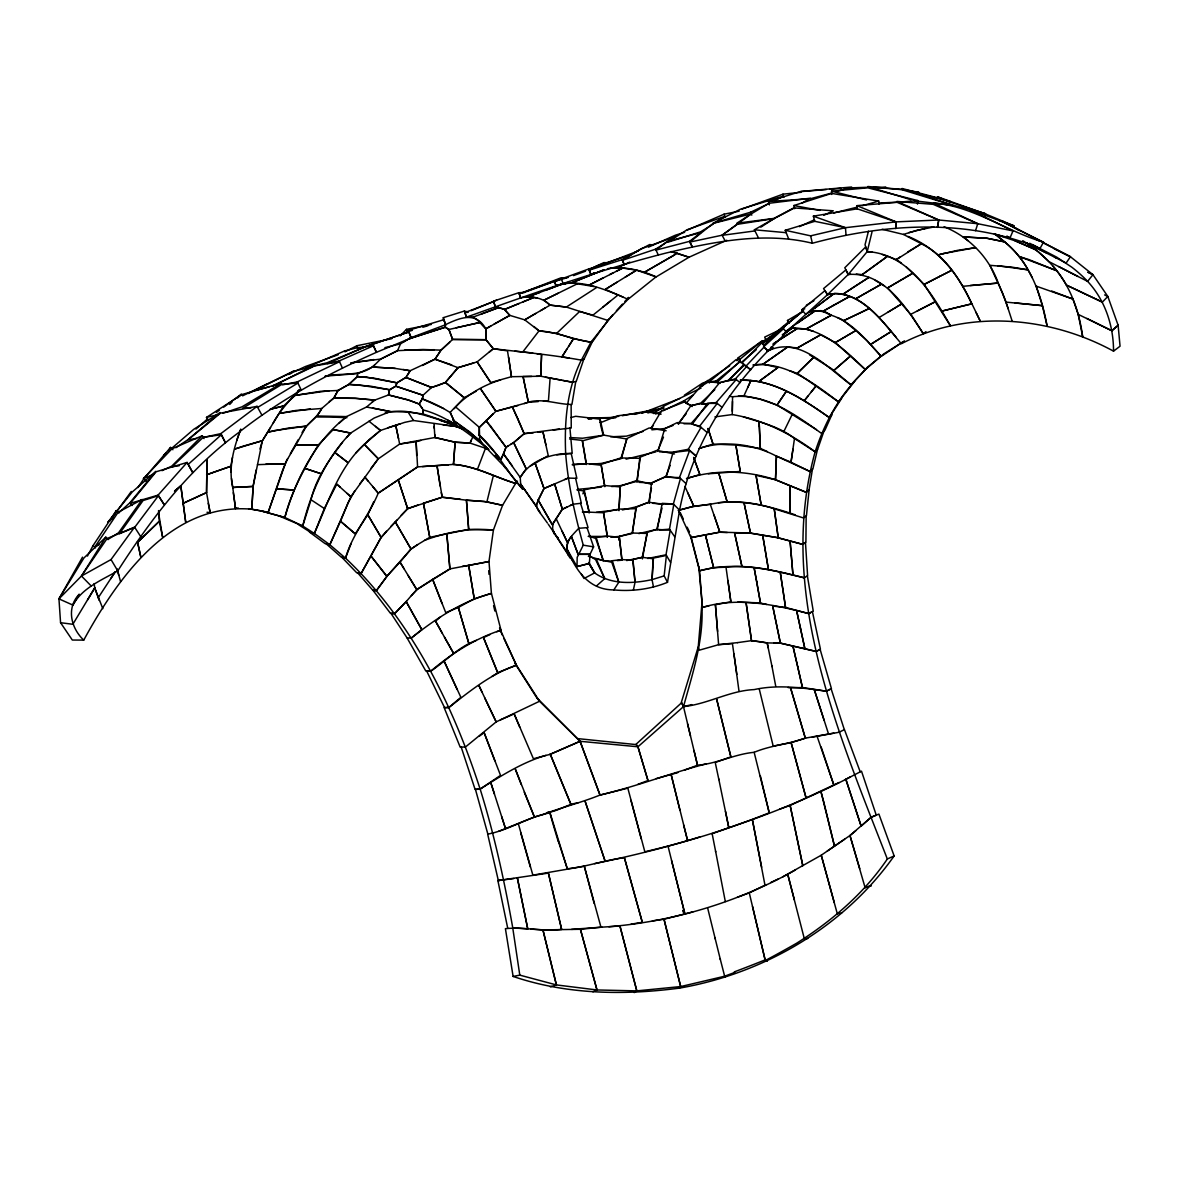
<?xml version="1.0" encoding="UTF-8"?>
<svg xmlns="http://www.w3.org/2000/svg" width="1179" height="1179" viewBox="0 0 1179 1179"><rect width="100%" height="100%" fill="white"/><g stroke="black" fill="none" stroke-linecap="round" stroke-linejoin="round"><path stroke-width="1.5" d="M806.156 515.916L805.905 542.163L802.707 544.359L778.214 537.786L774.235 508.753C753.926 502.048 731.275 499.793 710.289 504.288M766.232 884.574L749.284 892.886L765.274 960.546L773.483 956.125A221.431 37.153 -26.2 0 0 796.798 943.126C831.726 921.035 864.015 893.461 887.33 859.005C837.473 730.759 776.593 591.298 815.131 451.793C790.505 433.474 762.769 419.606 732.247 414.566L732.557 396.748L729.433 396.321M732.468 401.479L732.292 411.25M600.067 422.436L600.14 419.164L575.72 416.29L570.842 417.543M536.976 353.759L541.574 354.599L540.748 376.219L572.36 382.202L576.251 381.421L583.811 359.153L581.291 360.126C552.096 354.85 522.665 352.108 493.308 348.733L485.851 339.478L485.836 328.823C480.325 324.004 475.284 314.262 466.471 317.166L464.88 312.597L493.633 301.573L495.386 306.864L498.761 307.557L473.088 317.107M517.507 481.135L515.621 483.405C494.797 477.141 475.564 465.956 453.443 464.423L455.138 442.213L434.918 437.497L399.666 444.041L378.326 458.823L364.296 444.424L380.434 430.453L404.603 422.391L413.475 420.505L454.976 426.297L462.006 428.478M541.574 354.599L540.748 376.234L511.48 376.705L490.715 382.541L477.112 361.894L458.012 367.671L445.338 382.541L431.543 387.478L423.025 395.274L422.333 398.9L419.164 404.058L423.408 409.997C448.3 416.762 468.387 433.43 488.224 449.096M699.589 448.315C724.23 440.224 753.602 443.952 776.386 456.14L775.517 479.72L806.082 492.247L809.03 490.051L812.434 469.271L809.84 471.453L776.46 456.126L775.473 479.779C746.764 470.465 715.565 469.183 686.709 478.512M545.936 755.356C522.179 762.356 500.987 775.915 480.118 789.075C452.544 703.863 411.338 620.39 345.55 558.153L341.881 557.328L356.706 572.758L361.098 573.569L381.141 537.418L407.654 508.665L442.169 497.229L466.427 500.191L468.667 529.342L493.397 530.078L502.563 505.305L515.621 483.405C494.782 477.186 475.505 466.103 453.443 464.423L455.123 442.228L434.933 437.512L434.727 434.535M287.588 458.719L282.754 469.832L268.222 512.217L251.805 509.21L253.117 486.441L262.357 440.725L283.697 405.915L295.133 395.437L298.258 391.207M82.53 557.136L58.95 598.873L60.571 622.704L72.317 640.035L83.753 640.109C118.003 577.327 171.206 502.195 251.805 509.21L253.117 486.441L232.749 487.458C228.195 467.739 233.781 447.696 240.781 429.274M618.975 510.699L620.272 486.249L636.454 480.59L652.149 484.377M653.475 586.965L652.046 579.626L653.151 558.139L666.4 555.427L664.16 575.883L667.506 582.323C650.587 589.22 631.988 591.637 613.832 589.913C588.601 589.854 575.72 570.209 567.114 549.222C565.787 540.454 573.495 534.131 578.742 528.28L588.07 527.588L580.584 503.33M590.119 565.625L594.614 572.891C611.282 584.813 632.931 583.723 652.046 579.626L653.387 558.817L642.172 557.299L632.946 559.494L635.039 582.323L633.344 590.163M550.107 378.179L548.456 400.698L543.431 401.125M698.219 647.197L701.829 604.547C704.025 639.622 692.662 673.18 683.496 706.634L697.511 765.23L684.365 770.138M493.102 413.829L479.337 427.358L479.676 439.119L482.373 443.79L507.825 470.17M917.498 204.114L917.822 200.592L867.729 187.815L831.563 191.16L831.74 194.447M517.949 405.561L495.902 411.294L479.337 427.358L479.013 434.933C496.904 450.511 506.439 471.806 522.548 488.99L520.646 484.127L520.234 477.451C530.27 460.061 552.155 453.208 571.196 453.443L576.87 478.365L568.263 478.055L544.005 488.504L536.74 503.551L536.46 506.528L538.037 510.05L547.395 522.99M536.74 503.551L536.445 506.543L540.395 513.012M637.132 482.255L639.829 457.319L656.806 450.378L674.535 453.959M649.261 503.359L651.456 483.198L665.56 476.552L680.46 478.468L673.371 503.978L679.576 510.198L667.506 582.323M632.475 533.011L635.982 507.338L648.583 502.195L662.922 504.509M743.286 416.821C760.868 422.495 779.85 426.606 794.484 438.544L791.006 462.227L809.885 471.482L812.891 468.874L817.489 449.45L815.131 451.793M618.828 540.041L619.358 536.401L632.032 533.011L647.256 533.439L642.187 557.416L626.653 560.556M792.966 449.258L791.021 462.212L776.298 456.067M763.624 346.862L763.918 345.034L784.728 325.993L783.328 328.823L763.624 346.862L768.03 350.856L791.345 327.497L827.525 294.676C860.272 287.882 882.806 322.339 901.36 343.737C967.458 309.104 1049.118 316.016 1113.536 351.165L1120.05 346.213L1118.119 325.242L1107.833 296.474L1092.948 274.678L1070.414 256.742L1001.678 220.812L1019.526 230.48L1013.66 227.09M575.765 381.51L571.918 404.441C556.252 404.574 540.159 396.719 524.287 403.616M338.904 423.423L346.582 416.555L366.551 407.02L374.657 400.138L388.51 394.95L389.527 389.792L395.746 386.196L396.955 382.836L405.93 377.427L410.189 370.707L434.977 359.197L441.02 350.148L452.618 339.434L485.925 339.714L493.308 348.733L507.501 350.885L511.48 376.705L508.621 357.149M441.02 350.148L422.952 349.485L397.544 350.664L380.684 359.079L372.476 367.052L357.782 373.596L357.266 376.617L348.866 384.428L338.049 390.47L333.878 398.03L321.734 408.494L317.048 415.981L306.378 426.15L295.752 445.235L318.242 444.984L333.215 429.598L350.664 433.076L374.185 418.029L390.234 411.559L407.197 412.031L423.069 413.947L451.984 423.556M670.512 562.354L666.017 554.793L670.203 530.196L656.747 529.4L638.841 533.615M422.318 408.568L419.164 404.058L410.557 400.698L388.51 394.95L389.527 389.792L395.805 386.181L396.955 382.836L405.93 377.427L431.543 387.478L438.352 385.341L445.338 382.541L458.012 367.671L473.752 362.97M674.639 536.666L669.495 529.179L673.784 504.391L652.945 503.33M642.408 558.934L647.109 532.392L656.747 529.4L662.038 508.075M232.484 457.452L230.833 466.28L231.04 472.322M657.189 530.093L662.171 503.33L673.371 503.978M651.456 487.973L648.686 502.387L635.923 506.926L622.365 509.947M423.025 395.274L395.805 386.181L423.025 395.26L422.45 398.473L419.149 404.014L406.829 399.489L388.51 394.95M256.152 469.994L253.058 486.426L232.749 487.458L231.541 478.497M357.517 375.099L357.163 376.72L348.866 384.428L338.049 390.47L333.819 398.03L329.221 401.788M581.291 360.126C566.834 389.203 564.269 422.053 565.684 454.003L556.812 454.829M386.461 531.228L380.876 537.801L361.098 573.569L357.753 572.95L372.756 590.193L376.322 590.679L386.889 576.325L410.999 549.046L417.646 544.61L429.745 537.329L468.682 529.371L466.427 500.191L486.912 501.812L493.294 475.859M679.576 510.198C691.218 449.228 724.672 394.552 768.03 350.87L763.963 347.171L763.388 344.46L761.693 342.956L742.107 362.778L750.714 369.764L743.669 364.62L728.578 380.611L719.912 382.32L702.006 404.191M868.466 231.172L865.032 244.746L867.228 251.599L848.232 274.471L827.511 294.617L823.561 288.56L845.888 269.888L848.202 274.486C884.103 271.597 906.268 307.645 923.334 333.745L925.972 331.638M871.974 232.071L867.228 251.599C908.729 254.03 932.014 293.468 950.407 325.772L924.189 284.39L906.43 267.117M621.495 458.469L626.801 438.588L649.128 427.977L666.135 430.762M666.179 477.171L673.047 452.456L689.641 450.481L695.949 455.993L688.3 449.302L672.767 452.176L659.444 451.837M762.828 344.106L763.712 341.011L761.546 341.32L738.275 357.694L737.008 360.745M342.514 442.317C329.118 459.766 316.164 477.922 311.005 499.749L324.343 508.547L314.38 533.453L302.708 526.026C311.168 491.672 325.669 458.631 350.664 433.076L333.23 429.539M302.708 526.026L284.846 517.478L278.539 515.739L302.708 526.026L311.005 499.749M79.067 594.393C66.083 608.113 71.079 628.348 83.753 640.109M259.955 449.022L262.401 440.754L270.536 427.609M477.539 469.095L485.291 448.786L488.74 449.317M279.836 516.107L261.031 510.89L284.832 517.478C295.973 479.249 314.646 441.58 346.611 416.6L317.033 415.981M284.846 517.478C291.316 491.407 304.624 467.857 318.256 444.999L295.767 445.249L286.084 461.505L268.222 512.261M658.28 450.142L664.735 428.729L677.232 422.613L691.852 423.851L701.063 427.343L688.3 449.302M236.714 440.342L240.737 429.362M479.013 434.933L501.119 459.368L506.027 447.254L513.852 442.464L524.154 433.651L559.318 429.038M975.578 230.671L977.745 223.701L933.517 202.98C973.397 206.133 1005.893 231.143 1043.518 242.167L1039.966 248.548C968.136 218.292 886.24 223.244 812.346 243.242C764.08 231.511 714.12 241.695 666.754 252.866C598.726 270.109 532.466 293.453 466.471 317.166M582.927 493.883L584.194 489.845L604.93 485.556L620.316 486.927L618.901 509.593L596.427 512.305M984.406 217.039L985.467 213.723L937.069 197.704L902.038 188.478L953.266 205.234L985.467 213.723M501.09 459.397L501.473 458.218M575.603 478.32L581.35 503.241L573.082 504.214L562.103 509.446L552.391 524.832L538.11 499.984L544.005 488.504L554.646 483.994L562.368 509.225L553.025 523.373L552.597 528.531L554.602 534.264L553.467 531.891L573.171 561.366M823.9 431.263L817.636 449.302L815.161 451.793L794.602 438.603M815.161 451.793C823.517 426.046 836.25 401.199 854.672 381.244L838.49 401.847C813.805 383.263 785.995 361.363 753.204 365.004M686.134 483.685L679.487 477.569L689.641 450.481M345.55 558.153C352.138 534.264 368.998 515.827 378.238 493.161L417.587 466.899L453.443 464.423M351.165 543.401L345.476 558.139L329.811 544.727L314.336 533.424C328.116 502.578 338.638 467.798 364.267 444.365L378.282 458.764L350.826 496.757L336.796 484.156L324.313 508.532M670.158 465.366L665.781 476.773L651.294 482.918L638.9 482.344M445.5 324.652L445.176 327.128L448.919 329.486L452.618 339.434L485.881 339.714L485.836 328.823C476.007 311.389 460.591 317.416 445.5 324.652L443.319 317.652L464.349 311.064L467.326 311.757M657.514 451.395L663.482 437.114M488.578 449.287L470.038 443.083L455.138 442.213L470.038 443.068L472.573 437.438M470.038 443.068L471.291 440.121M1010.035 237.849L1006.925 236.316L1010.035 237.849L1013.012 230.907L968.519 209.169L1001.457 221.313L1043.518 242.167M298.272 439.649L290.343 453.694M373.772 501.62L368.01 514.383L355.262 533.866L340.525 521.251L348.041 502.77L354.835 490.744M738.231 396.188L743.92 395.849L750.905 380.552C779.835 383.234 805.964 401.258 829.309 417.543L831.947 414.522L824.976 430.114L821.734 433.563C795.722 414.949 766.291 393.034 732.557 396.748M747.707 387.493L750.905 380.522C779.54 383.337 806.2 401.42 829.294 417.572L841.644 398.34L838.49 401.862L815.971 386.049L811.019 392.283M587.039 527.676L593.597 546.85L590.031 554.307L589.397 563.429L594.614 572.891L584.062 578.521L581.35 574.232M783.991 431.234L792.45 413.903M112.182 518.627L116.338 510.551L118.887 512.821M502.003 456.921L503.536 454.003L520.234 477.451L526.129 468.741L513.661 442.611L524.11 433.68L533.203 432.796M87.438 556.09L93.023 545.656L116.338 510.551M802.781 310.991L782.473 328.013L786.629 332.006L789.06 328.808L815.455 310.622L810.15 311.669L805.699 314.277L801.749 309.826L824.932 290.668L827.525 294.676M786.614 331.992L788.132 329.663L784.846 332.537M412.385 330.326L407.182 331.859L408.199 330.371L443.952 319.671L445.544 324.741L410.012 338.049L400.551 343.841L397.544 350.664L380.684 359.079L350.841 362.896M108.055 539.584L105.815 537.167L83.93 557.962L58.95 598.873L72.906 605.092L79.111 594.319M650.896 428.537L661.345 410.999L684.984 401.715L692.088 406.549M87.555 599.89L94.733 587.908L94.143 583.576M102.824 608.673L94.733 587.908L72.847 624.28L60.571 622.704M168.641 450.511L170.557 447.416L172.9 449.744M72.877 605.078C82.221 587.908 101.6 580.142 117.753 570.901C150.809 519.408 188.227 469.64 237.996 433.091C280.027 399.74 327.453 373.905 376.44 352.329L373.448 345.786L364.679 346.803L359.536 348.63M58.95 598.873L81.469 576.03L105.815 537.167M569.118 358.062L561.956 356.854L566.76 349.308M568.602 346.42L573.525 338.682L590.959 342.175L592.61 341.217L584.106 359.05L581.38 360.14L590.959 342.175L612.756 314.808M561.956 356.854L573.525 338.682L556.4 333.362L539.024 330.857L524.729 319.848L509.8 315.382L504.17 309.193L495.401 306.908L493.5 301.176L518.848 292.701L524.935 292.451M407.064 375.747L410.174 370.766L394.877 368.364L372.476 367.023L395.23 368.408M613.832 589.913L618.813 582.234L612.343 560.703L622.173 559.583L632.858 560.29L635.039 582.323M98.166 597.827L115.247 571.786L110.634 578.801M565.699 454.003C568.145 484.937 575.013 515.311 583.266 545.17L577.179 557.358L577.003 566.598L589.397 563.429L577.003 566.598L567.07 549.208L568.131 554.808M272.983 423.423C279.909 410.454 289.68 400.418 299.437 389.704M137.958 487.575L143.794 478.851L170.557 447.416M678.5 424.175L691.086 405.325L701.505 403.675L708.299 404.176L691.321 423.32L683.997 423.806M302.089 432.575C306.908 423.055 317.166 418.162 321.734 408.494L295.958 410.439L280.027 413.284L310.386 408.966M1042.884 242.712L1070.414 256.742L1066.125 263.079L1054.409 257.037M91.372 586.155L81.469 576.03L107.083 538.538L134.568 527.16L140.802 536.725M571.402 536.519L578.108 554.292L590.031 554.307L578.093 554.322L571.402 536.533C565.905 542.34 565.36 552.185 570.43 558.419M608.806 319.2L593.081 340.937L590.988 342.175C573.333 339.744 556.974 331.903 539.068 330.872L533.94 326.524M109.662 521.206L131.296 491.451M81.469 576.03L111.032 559.553L134.568 527.16M158.428 495.696L134.686 527.352L119.403 533.763L143.072 500.53L158.428 495.696L164.205 504.641L158.06 495.136L187.122 462.433L192.737 472.617L188.198 464.379L221.372 434.727L225.425 442.729L220.827 433.636L203.348 437.438M370.692 468.726L378.135 458.955M523.181 351.43L539.024 330.857M487.664 834.128L498.334 880.521L548.397 873.108L561.646 929.406C542.856 931.69 524.08 926.827 505.408 928.654L513.116 976.433C566.451 994.604 624.059 995.4 679.472 988.12L680.666 986.572L724.466 976.271L734.753 972.424M802.339 865.843L821.247 855.217L849.956 835.528L871.119 817.268L878.9 814.085L894.139 855.925C844.311 926.606 764.243 973.427 679.472 988.12M699.663 426.15L717.245 403.41L707.488 403.365L692.22 424.219L699.663 426.15L706.958 432.325M359.772 483.876L364.989 477.259L378.238 493.161L417.587 466.899L416.128 441.712L420.815 440.474M1092.948 274.678L1088.04 272.275L1092.948 274.678L1087.613 281.383C1105.091 300.114 1113.565 325.802 1113.536 351.165M807.998 396.07L804.491 400.477L815.971 386.034L797.962 373.669L789.709 370.692M678.072 423.659L686.237 413.682M118.814 512.747L129.793 502.873L155.775 471.349L132.166 492.056L107.864 522.194L111.976 518.657M651.014 428.198L653.387 425.442M445.544 324.741L445.249 327.231L448.919 329.486L452.618 339.434M663.202 410.734L684.262 400.654L686.075 403.292L700.503 386.668L708.505 381.878L720.428 382.866M703.45 404.058L716.184 402.555L736.241 379.52L728.548 380.596L735.431 378.842L746.808 366.374M448.108 420.225L455.816 424.617L450.186 412.503C463.465 396.984 481.165 385.739 500.662 379.918M411.383 595.616L416.791 589.647L449.877 568.912L488.976 561.528L493.397 530.108C470.097 527.499 446.045 532.333 424.528 540.35M616.381 310.799L622.453 304.108M624.87 301.441L628.51 297.432L628.024 299.304L607.848 320.423L566.347 307.056L550.033 305.096C542.664 297.432 530.712 295.649 520.661 297.889L519.202 293.704L561.499 278.73L563.061 283.815L527.824 296.843L524.198 297.211M766.836 351.519C798.551 334.659 827.555 367.877 851.002 384.84L867.759 367.052L881.391 355.837M346.508 437.542L350.679 433.106M746.219 365.873L763.963 347.171M390.809 526.527L397.058 519.983M146.137 481.179L143.47 478.527L171.928 448.786L202.302 435.729L204.055 438.588M229.713 404.441L232.16 401.892M400.123 335.897L406.504 329.324L431.396 324.446M406.534 601.216L394.597 613.655L390.956 613.331L407.05 637.883L425.825 671.043L430.777 671.175C451.704 653.417 474.724 638.709 501.001 630.146L491.437 593.42C461.284 601.585 435.39 618.931 411.25 638.104L407.05 637.883M1022.753 240.678C1040.674 251.643 1056.001 266.867 1066.494 285.126L1102.336 302.119L1107.833 296.474L1104.605 294.927M454.224 408.656L464.172 397.691L476.139 391.31M355.719 453.001L369.616 439.177L380.434 430.453L368.968 421.212M401.258 515.194L407.831 508.606L417.852 505.054M202.302 435.729L171.707 466.177L161.965 470.672M137.457 541.765L140.832 557.136L137.589 542.266L159.327 521.251L158.517 510.581M851.002 384.84L867.597 367.214L865.312 369.572L835.336 342.573L855.88 330.577L866.963 340.584L881.229 356.353L904.47 340.849M237.686 397.839L241.474 394.125L223.745 407.079M137.589 542.266L159.327 521.251L162.628 537.211L158.634 513.233M714.798 389.659L700.886 403.026L691.454 405.782L686.075 403.306M881.229 356.353C866.771 340.687 852.284 322.073 831.298 315.235L805.92 329.118C829.957 334.969 848.01 352.934 865.312 369.572L883.749 353.936L902.642 342.116M556.591 333.421L579.626 311.492L592.978 315.132L618.076 294.942L628.039 299.319L656.069 276.859C642.142 270.448 626.506 266.837 611.179 267.987M449.73 342.146L440.843 350.369L435.095 359.109L422.495 365.49M693.959 750.478L697.526 765.245C717.068 763.697 734.576 754.103 754.147 752.32L769.209 812.803C728.902 828.999 687.165 841.924 644.839 851.769L627.832 788.161L600.008 795.059L580.083 741.296L536.946 697.939L539.54 701.269L516.431 665.236C491.024 673.813 469.714 691.233 448.86 707.518L444.144 707.606L460.193 747.147L465.572 746.911L496.167 721.902L539.54 701.269L580.083 741.296L600.008 795.059C636.026 786.629 670.556 773.129 706.162 763.845M374.524 365.136C360.789 377.309 341.792 372.461 325.212 376.204M409.054 338.815L445.249 327.231L409.039 338.786L411.22 337.99L408.199 330.371M596.515 585.934L604.753 578.609L596.279 558.964L611.768 562.25L618.813 582.234M195.95 429.053L207.489 418.943M442.258 633.211L435.567 621.2L440.666 616.72M786.216 331.328L788.132 329.663M861.156 826.17L871.134 817.283L876.262 815.161L861.495 771.169L845.815 779.348L861.156 826.17L845.903 779.319C812.036 796.503 776.946 811.24 741.031 823.502M163.513 455.359L166.268 452.987M171.766 448.241L193.798 429.274L220.164 412.547L187.977 439.649L175.892 447.711M756.196 349.78L741.62 362.277L739.321 362.145L739.616 359.58L761.546 341.32L766.158 340.79M772.024 666.577L767.19 642.909L780.38 643.159L816.236 651.456L820.127 649.349L831.431 688.624L826.302 691.203C802.309 687.784 778.007 684.321 754.147 689.597C729.713 690.658 707.96 704.055 683.496 706.634L637.942 746.779L580.083 741.296L550.298 754.295L533.409 758.745L514.177 713.914L500.427 719.853M174.492 491.186L180.829 485.792L185.722 522.253L180.859 486.323M489.167 352.212L493.308 348.689L477.112 361.894L490.729 382.512M372.078 402.172L374.627 400.02L354.908 398.325L333.819 398.104L355.911 398.355L374.657 400.138M803.577 310.652L782.473 328.013M689.553 241.356L700.812 232.631L667.122 241.503L655.996 250.095L689.553 241.356L692.294 246.912L689.892 242.063L713.207 223.332L751.229 213.885L768.929 203.289L810.459 198.19L801.691 203.319M175.096 490.626L180.888 485.807M411.25 638.104L421.773 629.571L406.195 601.614L411.604 595.321L417.572 589.058L432.649 579.346L442.11 603.633M865.106 887.64L871.207 885.665L865.106 887.64L849.971 835.528L855.748 830.797M716.228 380.935L739.395 362.233L739.336 359.182L736.109 359.61L708.771 382.202L716.228 380.935L718.497 383.352M602.882 307.144L610.486 301.028M834.246 293.438L810.15 311.669L820.967 310.652L831.298 315.235L805.905 329.103L791.581 327.453M856.293 274.029L862.247 274.633L887.492 256.285L896.364 259.572L901.463 263.079M814.777 308.043L834.201 293.483M729.683 365.77L700.09 386.064L702.713 385.813M862.247 274.604L887.492 256.315L882.334 254.517M220.827 433.636L257.096 406.342L261.885 415.111M777.904 367.524L759.821 380.788L777.919 367.539L763.181 364.193L753.234 365.033M479.322 736.197L484.127 732.66L500.53 775.384L480.162 789.105L475.446 789.399L487.855 834.113C506.557 830.561 523.564 819.906 542.001 814.792C561.16 807.586 581.041 802.693 600.008 795.059M216.346 412.473L219.309 410.307M689.892 242.063L722.093 235.21L751.229 213.885L736.846 223.229L773.969 218.41L794.366 207.592M796.96 323.473L815.426 310.622L825.285 311.845L831.298 315.235M725.262 241.091L722.093 235.21L737.332 224.319L774.058 218.616L794.469 207.946L833.273 210.805L823.826 215.315M782.296 334.91L792.774 327.762L794.867 327.998M827.275 851.061L844.591 839.256M653.417 413.52L664.779 405.635L701.181 387.95M787.366 347.171L763.152 364.134L787.366 347.171L797.535 347.849L820.643 334.807L835.351 342.558L855.88 330.518L842.779 319.995L837.635 317.549M900.432 256.771L896.364 259.601L921.315 243.773C951.821 258.702 966.264 292.156 980.265 321.174L975.991 312.302M782.605 334.762L792.774 327.762M417.646 544.61L411.044 549.06L400.049 562.118L404.088 568.853M772.805 344.165L796.886 328.764L805.581 329.059L813.333 331.255M716.331 222.035L724.879 216.332L687.106 229.743L667.491 242.343L700.488 231.88L713.472 223.951M774.176 343.163L796.886 328.764M684.38 395.171L702.419 383.219L707.547 381.318M208.285 420.181L206.487 417.395L241.769 394.597L281.575 383.175L241.916 406.873L222.831 413.313M760.853 227.134L774.058 218.616L754.398 229.787L758.451 237.893M727.31 532.525L719.249 532.23L690.953 537.609L699.545 570.769C734.34 561.322 770.226 568.941 804.255 577.813L807.6 575.691L805.463 542.458L802.663 544.374L777.108 537.58L750.448 533.07L744.111 503.241L750.478 533.011L719.853 532.171L690.938 537.595L678.411 510.345L693.827 506.307L710.908 504.17M684.262 400.654L693.281 394.965M107.923 539.451L118.563 532.775L142.173 499.469L118.18 512.187L94.703 547.13L99.11 544.58M622.424 260.294L641.214 248.754L675.832 236.493L655.568 249.182L622.424 260.294L624.207 264.553L622.158 259.645L630.986 254.752L596.677 265.923L589.191 270.183L590.915 274.501L594.761 272.747L590.9 274.486L588.719 268.974L554.498 281.427L556.046 285.775C576.693 278.73 598.873 287.131 618.076 294.942M596.677 287.47L566.347 307.056L550.048 305.155L540.586 310.637M763.668 340.923L775.62 333.51M623.057 297.093L605.254 289.415L617 282.194M605.299 289.43L636.527 270.168L620.463 267.721L611.842 267.972M907.918 251.805L921.344 243.729L903.438 234.429L882.084 229.271M625.106 277.227L636.572 270.168L656.143 276.903L688.993 257.243L726.78 240.251M797.535 347.849L820.643 334.807M491.923 676.437L498.982 672.118L516.431 665.236L499.528 628.068M257.67 407.403L297.919 383.057L282.09 384.221L242.653 408.347L250.994 407.831M879.387 317.343L901.64 303.931L911.455 315.25L923.334 333.775M887.92 312.199L901.655 303.917L887.669 287.868L912.723 273.248L887.625 287.912M510.61 444.439L513.661 442.611L526.188 468.726M287.897 374.613L293.453 371.282L313.054 366.713L272.467 386.019M403.704 341.792L406.873 339.906M839.065 782.517L790.136 805.434L802.781 865.592L782.841 876.837M507.884 446.119L505.997 447.239L503.595 453.959L512.452 466.132M530.329 466.103L548.25 455.61L542.915 431.706L537.948 432.266M806.303 305.273L813.908 300.748M789.119 323.267L787.484 320.467L803.179 311.241M795.353 870.028C738.187 902.097 674.182 921.344 608.88 926.738M535.708 313.437L524.729 319.848L545.287 307.911M490.773 326.023L485.836 328.823L509.8 315.382L504.597 309.473L519.158 303.475M674.152 255.091L644.545 272.187L677.336 253.308L688.978 257.214L671.249 251.643M494.163 324.063L509.8 315.382M767.352 351.268L773.041 348.085L771.007 347.319M449.877 568.912L446.856 534.382L449.936 568.941L432.619 579.346L445.721 612.579L457.82 607.716L474.238 598.799L468.697 565.419L488.99 561.543L491.407 593.391L474.253 598.814L468.697 565.419L462.36 566.406M289.489 374.244L292.333 372.697M845.284 779.614L850.457 776.814M242.579 395.835L293.453 371.282L254.59 390.573L269.21 386.845M565.183 283.962L568.352 282.297M633.536 253.058L649.614 244.569L653.181 244.981M603.132 277.861L589.117 285.112L622.659 268.105L616.352 271.229M248.445 393.521L253.338 391.015M256.595 389.335L266.38 384.31M910.763 314.336L935.345 301.677L917.233 311.005M344.946 351.843L356.928 345.727L391.87 338.668M775.443 200.224L783.504 196.112L740.368 209.228L713.148 223.185L750.522 212.249L768.988 203.51M609.69 274.56L613.065 272.865M272.526 386.137L312.803 366.183L339.537 361.717L297.359 381.863L282.415 384.899M558.507 293.04L543.917 300.203L550.048 305.155M594.083 286.571L577.371 283.771L543.917 300.247M567.482 506.749L562.354 509.225L554.646 483.994M779.643 329.987L764.699 337.076L765.996 340.348M588.866 269.682L603.84 262.608L607.347 262.74M770.801 882.481L778.258 879.003M293.748 371.916L305.317 366.566L338.167 354.746M483.493 637.588L497.744 672.782L483.493 637.588L489.992 634.567M498.658 831.313L534.544 816.929L549.989 812.611L547.483 812.537M799.436 226.633L814.365 219.825M549.709 754.486L580.083 741.296M887.33 859.005L894.139 855.925M570.223 505.496L573.082 504.214M372.756 344.283L376.41 352.315L411.22 337.99L408.833 331.962L364.724 346.935L327.261 363.574L339.184 360.936L373.448 345.786M648.479 247.148L675.316 235.24L684.631 232.307M206.546 492.586L182.73 503.507L206.546 492.586L206.988 459.898L206.546 492.586L210.142 512.614L207.018 512.275M592.875 991.79L596.987 989.962L636.807 990.876L680.666 986.572L664.013 919.222L652.355 920.887M443.171 424.985L454.976 426.297L456.597 425.575M626.211 263.698L617.56 267.471L629.792 262.136M687.254 230.111L724.039 214.195L739.159 211.174M476.39 640.33C458.734 646.696 446.001 660.903 430.762 671.175L426.695 671.072L444.542 707.592L448.86 707.518L460.871 697.305L444.232 661.39L457.157 689.45M471.187 310.696L496.58 300.203M143.47 478.527L154.066 474.164M641.612 413.298L679.782 398.531M564.667 479.544L568.263 478.055M522.828 301.986L533.748 297.506L537.02 298.051M600.052 422.878L617.383 415.833L647.463 411.943L661.139 414.124M598.711 266.203L638.443 250.832M655.362 413.991L661.581 411.515M547.159 812.523C557.785 811.506 567.187 804.166 578.005 802.825M712.219 833.686L740.648 823.605M604.134 269.711L571.918 282.709L604.223 269.696M400.182 423.792L387.773 427.785M526.114 291.316L561.189 277.758L565.92 278.185M677.837 772.628L656.261 778.582M496.757 631.752L501.001 630.161M637.868 784.33L647.964 780.542L637.927 746.779L636.218 744.597L577.872 738.629M481.312 314.071L498.746 307.527L504.583 309.384L533.763 297.491L527.824 296.857L540.041 292.333M546.231 290.049C556.061 286.659 566.627 280.425 577.371 283.771M526.247 291.729L561.499 278.73M573.525 275.591L585.521 271.199M737.347 897.234L749.284 892.886M742.18 209.007L782.959 194.181L800.954 192.31M673.017 425.486L664.617 428.537L651.84 429.819M794.646 208.683L793.85 205.544L831.681 193.4L878.723 201.078L878.886 204.218M730.877 756.874L716.699 699.324L730.877 756.874L715.226 762.474L718.881 779.614M779.673 809.118L790.136 805.434L802.781 865.592M359.507 348.616L408.833 331.962M698.985 448.521L713.03 444.056L735.843 445.058L740.25 471.453L708.328 473.796M594.584 863.632C630.058 856.322 665.221 847.701 699.81 836.928M769.401 204.881L768.384 201.506L800.865 191.425L851.621 187.019L836.648 191.558M754.147 752.32C770.624 745.379 788.604 744.214 805.301 738.128L790.564 687.917L787.955 687.49M903.438 234.429L916.864 230.318L933.871 226.987M423.453 503.153L429.76 537.359L423.453 503.182L442.169 497.229L460.252 499.262M801.749 309.826L804.8 308.824M686.473 478.6L699.869 474.562L693.62 457.393M158.06 495.136L130.191 503.345L156.129 471.762L187.122 462.433M722.005 382.364L728.268 380.331L744.317 365.195L742.225 362.881L739.248 362.071L717.259 382.04L719.853 383.087M550.342 986.867L556.4 984.922L596.987 989.962L580.422 929.288L542.944 929.922L531.022 929.126M589.191 270.183L622.158 259.645M384.855 413.239C409.098 406.21 431.986 419.031 455.168 424.175M652.046 579.626L664.16 575.883M647.846 412.959L663.88 408.037M805.581 738.083L791.153 742.623L806.053 797.874L791.094 742.637L773.188 746.086L759.35 689.406M788.648 238.851L785.229 230.303L814.777 221.328L845.446 227.68L896.04 221.873L938.764 220.001L977.745 223.701L1013.012 230.907M588.719 268.974L596.898 266.498M598.387 266.056L604.37 264.302M563.356 278.833L568.411 277.345M422.789 327.261L427.992 325.713M554.498 281.427L561.676 279.335M655.878 451.866L626.093 459.162M862.085 205.78L878.723 201.078M908.906 232.617L925.132 228.475M678.411 510.345L691.483 506.778L710.289 504.303L719.853 532.171L714.106 515.179M643.13 431.455L626.373 436.156L610.619 436.79M519.202 293.704L524.478 292.23M810.607 198.676L831.667 193.076M563.061 283.815L556.046 285.775L554.277 280.808M666.017 554.793L647.757 558.492M549.974 812.626L567.291 868.761C586.656 866.816 605.063 860.036 624.384 857.722L642.304 922.302L631.06 924.159M384.899 347.643L400.551 343.841M269.858 409.408L283.697 405.93L270.566 409.172M634.582 414.389L638.075 413.52M833.818 212.957L857.089 207.18M692.869 911.898L664.013 919.222L680.666 986.572M971.791 303.814L942.021 311.05L971.776 303.843C958.954 274.899 938.204 248.238 907.948 236.404M737.479 642.629L718.601 644.692L699.132 650.233L698.174 647.065L681.388 702.257L683.496 706.634L691.749 704.615M448.919 329.486L479.632 322.545L456.214 327.747M206.487 417.395L217.85 414.684M844.326 729.654L831.121 688.787L826.273 691.203L802.442 687.504L790.593 687.917L805.331 738.128L833.804 733.102M785.229 230.303L810.621 235.844L845.446 227.68L846.05 235.24M518.421 824.003L532.864 875.142L584.298 866.241L600.966 927.225L619.933 925.987L636.807 990.876L634.214 992.497L636.807 990.876L619.948 925.987M827.511 294.617L830.782 293.866M610.751 537.093L619.358 536.445L632.091 533.542L636.144 508.665L618.872 509.122L603.574 512.305L607.303 537.359M773.91 642.938L780.734 643.203L816.207 651.456L820.437 649.172L812.405 611.577L808.75 613.611C774.205 604.547 737.612 596.751 702.448 607.377L698.823 566.996L699.545 570.769M860.198 771.803L844.459 729.595L839.006 732.277L812.346 737.126M495.902 411.294L480.546 388.775L495.902 411.294L528.398 402.334L538.361 401.553M717.598 631.413L715.402 604.724L730.877 601.762L725.999 567.217L713.604 567.63L699.545 570.813L702.433 607.332L708.918 605.918M663.777 407.919L622.261 415.73M841.747 912.87L837.326 913.828L821.247 855.217L834.26 902.583M607.362 268.753L610.427 268.119M513.116 976.433L519.792 975.136L556.4 984.922L542.944 929.922L556.4 984.922M351.342 362.852L373.979 359.566M814.792 221.372L813.363 216.17L857.236 208.816L896.04 221.873L895.789 228.505L896.04 221.873L856.971 205.647L857.251 209.066M609.823 417.838L618.739 416.305M737.376 642.658L751.495 640.669L760.558 641.759L767.175 642.909L768.207 647.861M714.931 416.894L732.247 414.566M553.305 430.011L571.24 428.006L571.137 404.574M718.512 502.696C744.583 499.808 770.535 506.41 795.132 514.81M196.554 438.47L188.05 439.752L220.561 413.122L257.096 406.342M179.237 465.705L172.075 466.766L203.26 437.291L221.372 434.727M298.169 390.455L301.205 390.013L297.359 381.863M513.867 878.561L497.877 880.566L507.751 928.374M722.152 235.314L754.973 230.922M325.375 376.101L357.782 373.596M498.334 880.521L503.713 879.843M601.452 487.104L577.592 489.359M497.877 880.566L504.376 879.74M850.575 274.206L848.202 274.486L844.798 267.751L865.725 246.897L867.243 251.658L872.195 252.232M963.125 286.291L998.23 283.063C989.255 257.729 969.094 236.714 944.114 226.766M725.999 567.217C752.467 564.107 778.626 571.889 804.255 577.813M565.684 454.003L572.198 453.355L569.914 428.006M611.665 486.559L620.228 485.689L636.778 481.4L640.226 458.292L620.67 457.968L601.172 464.393L604.547 485.497M600.966 927.225L580.422 929.273L596.987 989.962M970.302 285.48L998.274 283.034L1005.525 300.645L1012.157 321.086M601.983 927.151L571.623 929.361M572.316 464.924L586.346 463.612L601.128 465.219L604.856 486.676M856.971 205.647L917.822 200.592M464.88 312.597L468.225 312.288M617.148 560.614L622.085 560.172L619.24 537.3L607.568 536.062L596.235 537.388L603.162 560.998M448.492 464.806L422.436 466.575M800.88 191.602L826.273 189.554M829.898 189.259L840.789 188.375M844.415 188.08L867.773 187.269M877.235 188.08L886.122 187.358L873.285 187.299M329.25 390.706L295.236 395.363L320.541 391.31L338.049 390.47M589.588 464.32L601.231 463.435L620.817 458.778L626.874 439.001L603.663 435.11L582.323 440.887L586.258 464.57M658.943 529.961L669.495 529.179M807.762 938.528L804.343 938.779L787.793 874.494L794.366 899.886M768.384 201.506L806.937 198.927M913.607 192.678L918.972 192.31L901.832 189.406L867.847 186.503L910.836 199.693M480.118 789.075L475.093 789.414L461.195 747.103M882.437 188.006L901.773 189.642L953.207 205.47L914.27 200.754M582.514 511.878L603.486 512.747L607.48 536.445L588.159 536.416M257.479 464.659L285.082 463.701L265.806 464.187M572.449 464.393L586.346 463.656L582.367 440.415L569.604 439.001M878.812 203.024L896.865 202.198L938.764 220.001L937.438 227.385L938.764 220.001L896.924 201.432L933.193 204.35L977.745 223.701M404.574 350.148L434.299 349.706M588.321 419.12L591.799 418.987M588.174 418.059L615.158 417.44M615.762 417.69L588.07 418.383M734.62 533.188L741.812 565.876L734.65 533.144L749.063 532.967L778.228 537.771L774.205 508.783L803.4 517.935L806.436 515.709L809.118 489.978L806.068 492.262L774.942 479.602L756.034 475.343L761.089 504.465L755.99 475.388M835.1 293.335C861.687 294.441 880.374 318.625 896.379 337.562M523.063 376.573L528.384 402.348L523.049 376.573L531.67 376.41M536.327 376.307L540.748 376.234M968.416 240.929L963.302 236.95L987.354 238.32L1004.626 241.887C1030.166 262.416 1041.396 294.853 1047.099 326.038L1042.383 305.67L1036.223 286.143L1072.934 299.068L1078.24 314.395L1082.705 336.899C1079.271 311.285 1070.296 285.701 1052.965 266.086M604.974 560.998L612.21 561.057M582.47 512.099L589.397 512.172L583.856 490.95L576.885 489.86M234.872 508.046L238.379 508.09M963.346 236.861L987.088 238.291L1004.626 241.887L994.383 233.928M667.845 477.23L679.487 477.569M514.958 351.136L532.731 353.007M569.722 437.571L582.573 438.234L603.663 435.228L600.14 419.164M1032.303 277.802L1027.97 269.844L1011.891 267.132L989.933 265.319L1002.548 293.085L1008.325 308.972M466.427 500.191L483.994 501.414L502.563 505.305L486.912 501.797M527.735 928.875L517.389 878.06L527.765 928.875L512.747 927.785C504.406 880.993 494.281 834.511 480.162 789.105M1006.055 302.119L1042.383 305.67L1015.075 302.9M754.398 229.787L786.172 232.676M997.847 265.747L1027.97 269.844C1021.235 257.051 1010.992 246.632 999.659 237.819M772.702 606.08L780.38 643.159L772.731 606.08L785.582 607.48L808.75 613.611L813.259 611.12L807.364 575.838M737.745 602.13L759.527 602.867L766.674 604.444M366.551 407.02L390.234 411.559L372.49 407.978M583.266 545.17L593.597 546.85M248.592 508.694L251.805 509.21M743.92 395.849L760.411 399.327L777.064 405.001L785.995 391.782L777.049 405.016L816.502 429.642M561.307 380.169L545.45 377.192M249.02 508.812L261.163 510.92M403.115 369.469L410.189 370.707M767.175 642.909L751.524 640.61L746.115 602.985L751.495 640.669M562.678 380.434L572.375 382.202M793.85 205.544L819.921 210.378M918.839 193.665L950.023 201.255M345.476 558.139L341.394 557.225L326.17 543.799L329.811 544.727L340.48 521.251L355.262 533.866M831.563 191.16L866.565 199.958M671.116 251.584L677.336 253.308M767.396 961.091L765.274 960.546L752.526 906.474M314.336 533.424L309.443 532.053L324.918 543.49L329.84 544.742L350.87 496.786L347.068 493.382M314.38 533.453L310.637 532.392L298.818 524.876M1002.975 236.537L994.545 234.061L1015.119 240.811L1035.737 249.727L1014.81 240.678M454.976 426.282L463.288 428.92M405.93 377.427L431.543 387.478M588.984 536.091L595.69 538.435L603.412 560.511L588.336 556.341M999.011 220.488L1014.161 225.882L985.393 213.93L937.379 196.746L949.891 202.022M813.363 216.17L845.446 227.68M1051.727 291.051L1072.934 299.068M771.037 347.348L773.041 348.085M451.734 364.871L434.977 359.197L457.997 367.656M456.42 425.855L440.135 420.255L456.597 425.87M767.337 451.572L760.484 448.447L735.873 444.969L740.235 471.556M1066.494 285.126L1102.336 302.119M1078.24 314.395L1111.871 330.754L1118.119 325.242L1111.871 330.754L1086.802 318.418M1032.259 244.598L1056.693 257.155L1071.755 267.176A308.471 200.032 -55.8 0 1 1087.613 281.383L1049.03 261.679L1038.611 252.1L1026.098 242.756L1056.31 258.024M1054.085 248.725L1070.414 256.742M1026.113 242.727L1046.186 252.792M1058.698 266.542L1077.945 276.461M1031.551 236.935L1039.642 241.061M443.54 408.523L422.333 398.9A146.27 135.762 -26.8 0 1 443.525 408.538L450.186 412.503L455.831 424.602M1029.694 243.272L1039.966 248.548M884.545 285.996L875.231 280.351M459.751 427.653L462.271 429.127M589.132 555.545L595.646 559.686L604.753 578.609M809.531 354.82L832.035 369.012L851.002 384.84M455.816 407.109L479.337 427.358M480.148 440.592L453.001 420.078L470.082 432.162L488.371 449.17M716.184 402.555L721.975 407.227M735.431 378.842L739.985 382.63M375.512 426.341L380.434 430.453M484.554 446.178L486.956 448.3M93.023 545.656L95.514 547.852M336.826 484.156L340.304 487.295M556.547 536.327L558.433 538.051M787.484 320.467L789.399 322.294M495.092 455.374L498.732 459.073M129.793 502.873L132.019 505.54M372.652 486.47L378.238 493.161M364.989 477.259L368.216 481.15M522.548 488.99L504.199 466.309L505.437 467.901M707.4 380.463L709.39 382.998M516.431 665.236L503.905 638.502M738.275 357.694L740.206 360.376M548.206 524.139L555.618 534.971M553.467 531.891L568.322 555.058M514.869 663.261L536.489 697.334M413.475 420.505L408.096 412.119M408.052 575.396L416.791 589.647L400.005 562.118L387.596 575.485L376.396 590.664L372.903 590.222L390.426 613.286L394.597 613.655L406.195 601.614L421.773 629.571M111.032 559.553L117.753 570.901M588.572 562.53L594.614 572.891M538.11 499.984L552.391 524.832M449.007 645.222L453.532 653.225L444.498 637.205M440.018 629.203L448.713 644.707M435.552 621.2L439.782 628.775M683.481 706.619L681.624 702.728L635.997 744.317L637.942 746.779L647.964 780.542M562.162 531.361L567.556 542.664L556.075 518.495M680.312 512.703L683.363 519.143M687.18 527.19L689.479 532.024M484.643 697.762L496.167 721.902L479.057 685.839L481.843 691.793M655.568 249.182L658.28 254.929M339.184 360.936L342.441 368.084M684.925 486.426L693.827 506.307L687.888 492.999M500.309 630.382L502.46 635.26M750.522 212.249L751.789 215.167M519.747 727.163L514.177 713.914M724.938 977.362L720.133 958.645M524.257 792.17L534.396 816.973L515.4 769.312L521.251 784.492M99.213 600.465L94.747 587.908M724.039 214.195L725.291 217.408M494.841 760.735L484.127 732.66M817.18 736.551L833.818 784.963L821.173 747.044M693.827 458.012L699.869 474.562M518.848 292.701L520.661 297.889M464.349 311.064L466.442 317.077M708.004 428.449L713.03 444.056L708.048 428.552M567.32 868.761L558.433 841.497M828.528 733.957L814.365 689.862L824.062 720.163M494.428 793.968L490.803 782.679L505.467 828.454L501.664 816.605M849.956 835.528L859.756 868.702M530.344 867.037L520.691 832.728M642.304 922.302L624.398 857.708M782.959 194.181L783.873 197.379M117.163 568.912L120.538 581.586M594.157 903.438L584.298 866.241M641.199 838.785L630.912 800.305M406.504 329.324L407.344 332.478M690.658 535.266L698.955 567.674M683.614 824.976L687.49 840.2L671.293 775.148L679.811 809.811M561.617 929.406L548.397 873.108M356.928 345.727L357.753 348.984M683.967 913.784L683.068 910.247L683.908 913.784M600.509 424.661L602.734 433.518M760.381 775.944L769.224 812.788M671.544 860.582L684.881 913.843L668.169 846.728M707.724 908.302L715.27 938.97M714.916 937.526L720.384 959.647M117.443 570.046L118.725 575.234M493.574 605.682L494.871 611.017M687.534 723.832L690.437 735.902M810.621 235.844L812.346 243.242M542.929 431.706L545.862 444.645M800.482 628.348L796.665 610.855L804.83 648.494L800.364 627.803M584.194 489.845L589.146 512.968M398.546 438.78L395.776 425.501L399.666 444.041L416.128 441.712L416.688 455.448M718.718 778.847L728.71 827.26L725.468 811.299M208.211 503.241L210.171 512.614M712.145 833.7L715.712 851.872M715.55 851.061L725.321 901.567M771.891 665.87L775.694 686.016M761.649 867.213L752.438 820.024L764.979 885.178M441.314 492.542L442.169 497.229L437.026 465.764L440.165 486.072M519.792 975.136L512.732 927.785M733.957 653.947L738.953 690.835M727.944 580.436L730.877 601.806M736.831 674.403L732.424 643.66L718.615 644.662L715.402 604.724M443.319 317.652L443.717 320.732M233.309 492.704L235.549 508.68L232.749 487.458M619.358 536.401L621.746 559.465M488.74 570.71L489.005 574.365M434.019 423.983L434.314 428.375M434.181 426.326L434.918 437.497M558.242 841.497A564.535 260.205 67.3 0 1 549.797 812.596M317.416 417.012A667.83 456.686 47.2 0 1 346.95 417.72M764.243 960.251A233.383 34.206 -20.2 0 1 734.281 971.894M789.827 500.515L789.797 512.939L789.738 485.895L789.827 500.515M423.084 412.473L423.069 413.947L423.408 409.997L423.084 412.473M788.943 321.572L784.949 326.244L762.327 343.59L788.943 321.572M801.396 369.322L797.313 373.36L813.377 357.561L801.396 369.322M841.467 363.825L833.936 370.398L850.516 355.984L841.467 363.825M853.567 287.175L843.81 293.689L868.938 277.36L853.567 287.175M882.334 337.076L870.75 344.327L891.309 331.476L882.334 337.076M833.155 305.479L823.31 311.123L849.484 296.563L833.155 305.479M869.689 290.786L855.866 298.7L881.406 284.213L869.689 290.786M939.604 276.431L924.189 284.39L951.35 270.507L939.604 276.431M846.861 319.155L843.81 320.644L868.584 308.824L846.861 319.155M344.622 350.944L305.774 367.848L326.966 362.808L364.768 347.053L357.429 347.672L344.622 350.944M211.837 472.838L206.59 474.813L230.819 466.28L211.837 472.838M243.596 446.045L234.783 449.037L262.357 440.71L243.596 446.045M943.524 253.514L938.779 254.738L957.569 250.346L975.534 247.649L943.524 253.514M274.958 430.512L268.281 432.074L288.737 428.006L306.378 426.12L274.958 430.512M745.482 380.095L740.206 380.036L750.905 380.552L745.482 380.095M358.195 384.87L348.866 384.428L370.619 386.181L389.527 389.748L358.195 384.87M282.518 489.211L276.947 488.887L293.969 490.007L282.518 489.211M366.787 377.251L357.266 376.617L373.596 378.076L396.955 382.836L366.787 377.251M1028.928 259.601L1019.378 256.609L1056.723 270.713L1028.928 259.601M312.789 470.981L305.243 468.505L320.865 473.649L312.789 470.981M461.136 428.11L457.938 426.459L461.136 428.139M447.666 384.133L445.338 382.541L464.172 397.691L447.666 384.133M338.358 455.212L335.116 452.736L347.731 462.419L338.358 455.212M490.656 426.223L485.895 420.505L505.997 447.239L490.656 426.223M386.889 576.325L371.223 556.37L386.815 576.295M524.67 489.653L520.646 484.127L536.445 506.543L524.67 489.653M381.141 537.418L367.833 514.81L381.112 537.403M411.029 549.046L395.304 521.914L410.999 549.046M517.773 418.574L512.482 407.182L524.154 433.651L517.773 418.574M570.975 804.505L550.298 754.295L570.975 804.505M605.063 861.024L585.079 801.16L605.048 861.009M539.599 475.859L535.148 463.229L544.005 488.504L539.599 475.859M407.683 508.68L398.222 479.75L407.654 508.665M720.148 477.76L718.777 473.265L727.001 501.384L720.148 477.76M468.874 643.616L458.351 607.465L468.859 643.601M823.885 802.413L820.997 791.787L834.452 846.006L823.885 802.413M706.693 539.982L705.351 534.809L713.604 567.6L706.693 539.982M797.741 666.842L793.099 646.814L802.442 687.504L797.741 666.842M756.756 581.969L754.192 568.19L760.47 602.955L756.756 581.969M765.186 549.635L762.784 535.885L768.354 569.133L765.186 549.635M782.827 589.043L780.306 572.626L785.553 607.494L782.827 589.043M791.36 555.84L790.107 541.382L792.936 574.733L791.36 555.84M759.364 426.179L759.07 421.728L760.352 448.374L759.364 426.179"/></g></svg>
